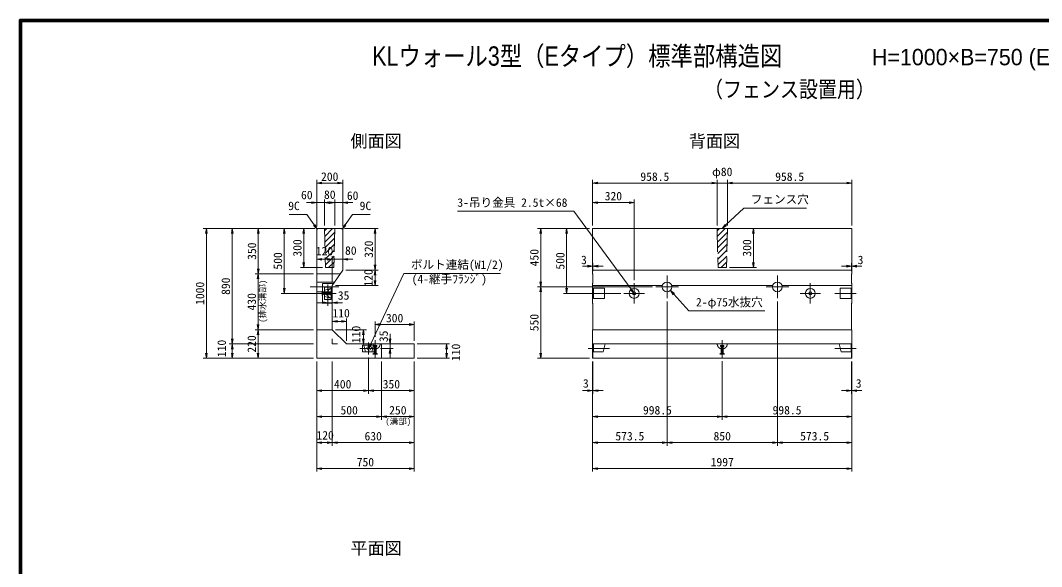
# Model space of a CAD drawing. Units: millimetres at full size, sheet at 1:30; some dimension numbers follow another scale. Extents: x 122209 to 134059, y -1498 to 6777.
# Drawn here: x 122209 to 130074, y 2568 to 6777 of the extents above; entities that cross this region are included whole.
import ezdxf
from ezdxf.enums import TextEntityAlignment as Align

# ---------------------------------------------------------------- set-up
doc = ezdxf.new("R2010")
doc.units = ezdxf.units.MM
doc.header["$LTSCALE"] = 30
doc.linetypes.add('CHAIN', pattern=[18.5, 12, -1.5, 3.5, -1.5])
doc.linetypes.add('DASHED', pattern=[7.5, 6, -1.5])
for name, color, linetype, lineweight in [('01図枠', 1, 'Continuous', 70), ('0_2', 7, 'Continuous', 13), ('中心', 6, 'CHAIN', 9), ('外形線', 7, 'Continuous', 13), ('寸法', 2, 'Continuous', 9), ('細線', 4, 'Continuous', 9)]:
    doc.layers.add(name, color=color, linetype=linetype, lineweight=lineweight)
doc.layers.add('文字', color=7, linetype='Continuous')
doc.styles.add('ＭＳ ゴシック', font='')
doc.styles.add('ＭＳ Ｐゴシック', font='')
doc.styles.get('ＭＳ ゴシック').set_extended_font_data('MS Gothic')
doc.styles.get('ＭＳ Ｐゴシック').set_extended_font_data('MS PGothic')

# ---------------------------------------------------------------- blocks, each defined once
blk = doc.blocks.new('open_arrow')
at = {"color": 0, "linetype": 'Continuous', "lineweight": -2}
blk.add_lwpolyline([(7.5, 1.25), (0, 0), (7.5, -1.25)], dxfattribs=at)

msp = doc.modelspace()

# ---------------------------------------------------------------- hatches: boundary and pattern name
at = {"layer": '細線'}
h = msp.add_hatch(dxfattribs=at)
h.set_pattern_fill('USER', color=256, style=0, pattern_type=2)
h.set_pattern_definition([(45, (-1130.68, -11.04), (-22.45064, 22.45064), [])])
h.paths.add_polyline_path([(124630.92, 5173.2), (124550.92, 5173.2), (124558.42, 4873.2), (124623.42, 4873.2)])
h = msp.add_hatch(dxfattribs=at)
h.set_pattern_fill('USER', color=256, style=0, pattern_type=2)
h.set_pattern_definition([(45, (1892.94, -11.04), (-22.45064, 22.45064), [])])
h.paths.add_polyline_path([(127654.54, 5173.2), (127574.54, 5173.2), (127582.04, 4873.2), (127647.04, 4873.2)])

# ---------------------------------------------------------------- linework, layer by layer
at = {"layer": '01図枠'}
msp.add_lwpolyline([(122208.55, -1383.36), (134058.55, -1383.36), (134058.55, 6776.64), (122208.55, 6776.64)], close=True, dxfattribs=at)
at = {"layer": '0_2'}
msp.add_line((124720.92, 4283.2), (125240.93, 4283.2), dxfattribs=at)
at = {"layer": '中心'}
for p, q in [((127189.54, 4635.7), (127189.54, 4810.7)), ((128039.54, 4635.7), (128039.54, 4810.7)), ((124660.92, 4723.2), (124440.92, 4723.2)), ((124575.92, 4604.7), (124575.92, 4741.7)), ((126936.04, 4751.7), (126936.04, 4594.7)), ((127102.04, 4723.2), (127277.04, 4723.2)), ((127952.04, 4723.2), (128127.04, 4723.2)), ((128293.04, 4751.7), (128293.04, 4594.7)), ((124640.92, 4673.2), (124501.92, 4673.2)), ((124530.92, 4673.2), (124620.92, 4673.2)), ((126747.04, 4673.2), (126582.04, 4673.2)), ((127014.54, 4673.2), (126857.54, 4673.2)), ((128214.54, 4673.2), (128371.54, 4673.2)), ((128482.04, 4673.2), (128647.04, 4673.2)), ((124959.42, 4248.2), (124822.42, 4248.2)), ((124890.92, 4203.2), (124890.92, 4293.2)), ((124940.92, 4313.2), (124940.92, 4174.2)), ((126747.04, 4248.2), (126582.04, 4248.2)), ((127614.54, 4313.2), (127614.54, 4174.2)), ((128482.04, 4248.2), (128647.04, 4248.2))]:
    msp.add_line(p, q, dxfattribs=at)
at = {"layer": '外形線'}
for p, q in [((124499.92, 5173.2), (124490.92, 5164.2)), ((124490.92, 5164.2), (124490.92, 4173.2)), ((124499.92, 5173.2), (124681.92, 5173.2)), ((124681.92, 5173.2), (124690.92, 5164.2)), ((124690.92, 5164.2), (124690.92, 4853.2)), ((126616.04, 5173.2), (128613.04, 5173.2)), ((126616.04, 4823.2), (126616.04, 5173.2)), ((128613.04, 4823.2), (128613.04, 5173.2)), ((124610.92, 4733.2), (124690.92, 4853.2)), ((126616.04, 4823.2), (126619.04, 4820.2)), ((126619.04, 4751.2), (126619.04, 4820.2)), ((128613.04, 4823.2), (128610.04, 4820.2)), ((128610.04, 4751.2), (128610.04, 4820.2)), ((124610.92, 4733.2), (124610.92, 4393.2)), ((126616.04, 4748.2), (126619.04, 4751.2)), ((126616.04, 4598.2), (126616.04, 4748.2)), ((128613.04, 4748.2), (128610.04, 4751.2)), ((128613.04, 4598.2), (128613.04, 4748.2)), ((126616.04, 4598.2), (126619.04, 4595.2)), ((126619.04, 4396.2), (126619.04, 4595.2)), ((128613.04, 4598.2), (128610.04, 4595.2)), ((128610.04, 4396.2), (128610.04, 4595.2)), ((124610.92, 4393.2), (124720.92, 4283.2)), ((126616.04, 4393.2), (126619.04, 4396.2)), ((126616.04, 4393.2), (126616.04, 4173.2)), ((128613.04, 4393.2), (128610.04, 4396.2)), ((128613.04, 4393.2), (128613.04, 4173.2)), ((124610.92, 4323.2), (124610.92, 4283.2)), ((124610.92, 4283.2), (124650.92, 4283.2)), ((125240.92, 4173.2), (125240.92, 4283.2)), ((128613.04, 4283.2), (126616.04, 4283.2)), ((124490.92, 4173.2), (125240.92, 4173.2)), ((126616.04, 4173.2), (128613.04, 4173.2))]:
    msp.add_line(p, q, dxfattribs=at)
at = {"layer": '外形線', "linetype": 'DASHED'}
for p, q in [((124550.92, 5173.2), (124558.42, 4873.2)), ((124630.92, 5173.2), (124623.42, 4873.2)), ((127574.54, 5173.2), (127582.04, 4873.2)), ((127654.54, 5173.2), (127647.04, 4873.2)), ((124623.42, 4873.2), (124558.42, 4873.2)), ((127582.04, 4873.2), (127647.04, 4873.2))]:
    msp.add_line(p, q, dxfattribs=at)
at = {"layer": '外形線'}
for centre in [(127189.54, 4723.2), (128039.54, 4723.2)]:
    msp.add_circle(centre, 37.5, dxfattribs=at)
at = {"layer": '寸法'}
for p, q in [((124490.92, 5188.2), (124490.92, 5547.2)), ((124490.92, 5523.2), (124690.92, 5523.2)), ((124690.92, 5188.2), (124690.92, 5547.2)), ((126616.04, 5197.2), (126616.04, 5547.2)), ((126616.04, 5523.2), (127574.54, 5523.2)), ((127732.54, 5523.2), (127496.54, 5523.2)), ((127574.54, 5197.2), (127574.54, 5547.2)), ((127574.54, 5197.2), (127574.54, 5547.2)), ((127654.54, 5197.2), (127654.54, 5547.2)), ((127654.54, 5197.2), (127654.54, 5547.2)), ((128613.04, 5523.2), (127654.54, 5523.2)), ((128613.04, 5197.2), (128613.04, 5547.2)), ((124628.92, 5373.2), (124412.92, 5373.2)), ((124490.92, 5188.2), (124490.92, 5397.2)), ((124550.92, 5197.2), (124550.92, 5397.2)), ((124550.92, 5197.2), (124550.92, 5397.2)), ((124630.92, 5373.2), (124550.92, 5373.2)), ((124768.92, 5373.2), (124552.92, 5373.2)), ((124630.92, 5197.2), (124630.92, 5397.2)), ((124630.92, 5197.2), (124630.92, 5397.2)), ((124690.92, 5188.2), (124690.92, 5397.2)), ((126616.04, 5197.2), (126616.04, 5397.2)), ((126616.04, 5373.2), (126936.04, 5373.2)), ((126936.04, 4775.7), (126936.04, 5397.2)), ((124475.92, 5173.2), (123616.92, 5173.2)), ((123640.92, 4173.2), (123640.92, 5173.2)), ((124475.92, 5173.2), (123815.68, 5173.2)), ((123839.68, 4283.2), (123839.68, 5173.2)), ((124475.92, 5173.2), (124016.92, 5173.2)), ((124040.92, 4823.2), (124040.92, 5173.2)), ((124475.92, 5173.2), (124216.92, 5173.2)), ((124240.92, 5173.2), (124240.92, 4673.2)), ((124475.92, 5173.2), (124366.92, 5173.2)), ((124390.92, 5173.2), (124390.92, 4873.2)), ((124705.92, 5173.2), (124964.92, 5173.2)), ((124940.92, 5173.2), (124940.92, 4853.2)), ((126592.04, 5173.2), (126192.04, 5173.2)), ((126216.04, 4723.2), (126216.04, 5173.2)), ((126592.04, 5173.2), (126392.04, 5173.2)), ((126416.04, 5173.2), (126416.04, 4673.2)), ((127678.54, 5173.2), (127878.54, 5173.2)), ((127854.54, 5173.2), (127854.54, 4873.2)), ((124490.92, 4847.2), (124490.92, 4960.22)), ((124610.92, 4757.2), (124610.92, 4960.22)), ((124610.92, 4757.2), (124610.92, 4960.22)), ((124690.92, 4877.2), (124690.92, 4960.22)), ((124610.92, 4936.22), (124490.92, 4936.22)), ((124532.92, 4936.22), (124768.92, 4936.22)), ((126538.04, 4882.8), (126697.04, 4882.8)), ((126616.04, 4847.2), (126616.04, 4906.8)), ((126619.04, 4844.2), (126619.04, 4906.8)), ((128691.04, 4882.8), (128532.04, 4882.8)), ((128610.04, 4844.2), (128610.04, 4906.8)), ((128613.04, 4847.2), (128613.04, 4906.8)), ((124466.92, 4823.2), (124015.68, 4823.2)), ((124466.92, 4823.2), (124016.92, 4823.2)), ((124039.68, 4393.2), (124039.68, 4823.2)), ((124534.42, 4873.2), (124366.92, 4873.2)), ((124714.92, 4853.2), (124964.92, 4853.2)), ((124714.92, 4853.2), (124964.92, 4853.2)), ((124940.92, 4853.2), (124940.92, 4733.2)), ((127671.04, 4873.2), (127878.54, 4873.2)), ((124634.92, 4733.2), (124964.92, 4733.2)), ((127078.04, 4723.2), (126192.04, 4723.2)), ((127078.04, 4723.2), (126192.04, 4723.2)), ((126216.04, 4173.2), (126216.04, 4723.2)), ((124506.92, 4673.2), (124216.92, 4673.2)), ((124575.92, 4649.2), (124575.92, 4577.01)), ((126833.54, 4673.2), (126392.04, 4673.2)), ((124688.92, 4601.01), (124497.92, 4601.01)), ((127189.54, 4611.7), (127189.54, 3499.2)), ((127189.54, 4611.7), (127189.54, 3499.2)), ((128039.54, 4611.7), (128039.54, 3499.2)), ((128039.54, 4611.7), (128039.54, 3499.2)), ((124610.92, 4417.2), (124610.92, 4480.61)), ((124610.92, 4456.61), (124720.92, 4456.61)), ((124720.92, 4307.2), (124720.92, 4480.61)), ((124940.92, 4337.2), (124940.92, 4457.2)), ((125240.92, 4433.2), (124940.92, 4433.2)), ((125240.92, 4307.2), (125240.92, 4457.2)), ((124466.92, 4393.2), (124015.68, 4393.2)), ((124466.92, 4393.2), (124015.68, 4393.2)), ((124039.68, 4173.2), (124039.68, 4393.2)), ((124634.92, 4393.2), (124874.15, 4393.2)), ((124850.15, 4283.2), (124850.15, 4393.2)), ((125056.42, 4170.2), (125056.42, 4361.2)), ((124466.92, 4283.2), (123815.68, 4283.2)), ((124466.92, 4283.2), (123815.68, 4283.2)), ((123839.68, 4173.2), (123839.68, 4283.2)), ((124744.92, 4283.2), (124874.15, 4283.2)), ((124954.92, 4283.2), (125080.42, 4283.2)), ((124980.96, 4248.2), (125080.42, 4248.2)), ((125264.92, 4283.2), (125514.92, 4283.2)), ((125490.92, 4173.2), (125490.92, 4283.2)), ((124466.92, 4173.2), (123616.92, 4173.2)), ((124466.92, 4173.2), (123815.68, 4173.2)), ((124466.92, 4173.2), (124015.68, 4173.2)), ((124890.92, 4179.2), (124890.92, 3899.84)), ((125264.92, 4173.2), (125514.92, 4173.2)), ((126592.04, 4173.2), (126192.04, 4173.2)), ((124490.92, 4149.2), (124490.92, 3299.2)), ((124490.92, 4149.2), (124490.92, 3499.2)), ((124490.92, 4149.2), (124490.92, 3699.2)), ((124490.92, 4149.2), (124490.92, 3899.84)), ((124610.92, 4148.55), (124610.92, 3499.2)), ((124610.92, 4148.55), (124610.92, 3499.2)), ((124890.92, 4149.2), (124890.92, 3899.84)), ((124990.92, 4149.2), (124990.92, 3699.2)), ((124990.92, 4149.2), (124990.92, 3699.2)), ((125240.92, 4149.2), (125240.92, 3299.2)), ((125240.92, 4149.2), (125240.92, 3499.2)), ((125240.92, 4149.2), (125240.92, 3699.2)), ((125240.92, 4149.2), (125240.92, 3899.84)), ((126616.04, 4149.2), (126616.04, 3299.2)), ((126616.04, 4149.2), (126616.04, 3499.2)), ((126616.04, 4149.2), (126616.04, 3699.2)), ((126616.04, 4149.2), (126616.04, 3899.84)), ((126619.04, 4149.2), (126619.04, 3899.84)), ((127614.54, 4150.2), (127614.54, 3699.2)), ((127614.54, 4150.2), (127614.54, 3699.2)), ((128610.04, 4149.2), (128610.04, 3899.84)), ((128613.04, 4149.2), (128613.04, 3299.2)), ((128613.04, 4149.2), (128613.04, 3499.2)), ((128613.04, 4149.2), (128613.04, 3699.2)), ((128613.04, 4149.2), (128613.04, 3899.84)), ((124890.92, 3923.84), (124490.92, 3923.84)), ((125240.92, 3923.84), (124890.92, 3923.84)), ((126538.04, 3923.84), (126697.04, 3923.84)), ((128691.04, 3923.84), (128532.04, 3923.84)), ((124490.92, 3723.2), (124990.92, 3723.2)), ((124990.92, 3723.2), (125240.92, 3723.2)), ((126616.04, 3723.2), (127614.54, 3723.2)), ((127614.54, 3723.2), (128613.04, 3723.2)), ((124490.92, 3523.2), (124610.92, 3523.2)), ((124610.92, 3523.2), (125240.92, 3523.2)), ((126616.04, 3523.2), (127189.54, 3523.2)), ((127189.54, 3523.2), (128039.54, 3523.2)), ((128039.54, 3523.2), (128613.04, 3523.2)), ((124490.92, 3323.2), (125240.92, 3323.2)), ((126616.04, 3323.2), (128613.04, 3323.2))]:
    msp.add_line(p, q, dxfattribs=at)
at = {"layer": '寸法', "color": 3, "linetype": 'DASHED'}
for p, q in [((124531.92, 4655.7), (124531.92, 4690.7)), ((124531.92, 4690.7), (124539.58, 4680.2)), ((124539.58, 4666.2), (124531.92, 4655.7)), ((124591.58, 4680.2), (124539.58, 4680.2)), ((124539.58, 4680.2), (124539.58, 4666.2)), ((124591.58, 4666.2), (124539.58, 4666.2)), ((124591.58, 4660.7), (124591.58, 4685.7)), ((124591.58, 4685.7), (124599.92, 4685.7)), ((124599.92, 4660.7), (124591.58, 4660.7)), ((124599.92, 4685.7), (124599.92, 4660.7)), ((124610.92, 4711.7), (124610.92, 4634.7)), ((124902.42, 4283.2), (124979.42, 4283.2)), ((124928.42, 4272.2), (124953.42, 4272.2)), ((124928.42, 4263.86), (124928.42, 4272.2)), ((124953.42, 4263.86), (124928.42, 4263.86)), ((124933.92, 4263.86), (124933.92, 4211.86)), ((124947.92, 4263.86), (124947.92, 4211.86)), ((124953.42, 4272.2), (124953.42, 4263.86)), ((127653.04, 4283.2), (127576.04, 4283.2)), ((127627.04, 4272.2), (127602.04, 4272.2)), ((127602.04, 4272.2), (127602.04, 4263.86)), ((127602.04, 4263.86), (127627.04, 4263.86)), ((127607.54, 4263.86), (127607.54, 4211.86)), ((127621.54, 4263.86), (127621.54, 4211.86)), ((127627.04, 4263.86), (127627.04, 4272.2)), ((124923.42, 4204.2), (124933.92, 4211.86)), ((124958.42, 4204.2), (124923.42, 4204.2)), ((124933.92, 4211.86), (124947.92, 4211.86)), ((124947.92, 4211.86), (124958.42, 4204.2)), ((127607.54, 4211.86), (127597.04, 4204.2)), ((127597.04, 4204.2), (127632.04, 4204.2)), ((127621.54, 4211.86), (127607.54, 4211.86)), ((127632.04, 4204.2), (127621.54, 4211.86))]:
    msp.add_line(p, q, dxfattribs=at)
at = {"layer": '寸法'}
for points in [[(124495.38, 5168.66), (124472.45, 5200.21), (124414.39, 5280.13), (124278.08, 5280.13)], [(124686.46, 5168.66), (124709.39, 5200.21), (124767.45, 5280.13), (124903.76, 5280.13)], [(126936.04, 4673.2), (126912.96, 4704.64), (126471.88, 5305.6), (125574.47, 5305.6)], [(127614.54, 5173.2), (127642.85, 5200.02), (127780.55, 5330.47), (128263.26, 5330.47)], [(124890.92, 4248.2), (124907.48, 4283.51), (125162.52, 4827.27), (125905.47, 4827.27)], [(127214.78, 4695.47), (127241.04, 4666.63), (127358.38, 4537.74), (127941.61, 4537.74)]]:
    msp.add_lwpolyline(points, dxfattribs=at)
at = {"layer": '寸法', "color": 3}
for centre, radius in [((126936.04, 4673.2), 38.5), ((126936.04, 4673.2), 12.5), ((128293.04, 4673.2), 38.5), ((128293.04, 4673.2), 12.5)]:
    msp.add_circle(centre, radius, dxfattribs=at)
at = {"layer": '寸法', "color": 3, "linetype": 'DASHED'}
for centre, start, end in [((124610.92, 4673.2), 90, 270), ((124940.92, 4283.2), 180, 0), ((127614.54, 4283.2), 180, 0)]:
    msp.add_arc(centre, 38.5, start, end, dxfattribs=at)
at = {"layer": '細線'}
for p, q in [((124490.92, 4823.2), (124670.92, 4823.2)), ((126616.04, 4853.2), (128613.04, 4853.2)), ((124535.92, 4748.2), (124535.92, 4598.2)), ((124620.92, 4748.2), (124535.92, 4748.2)), ((124550.92, 4624.7), (124550.92, 4721.7)), ((124550.92, 4721.7), (124600.92, 4721.7)), ((124600.92, 4624.7), (124600.92, 4721.7)), ((126616.04, 4733.2), (127153.4, 4733.2)), ((127225.68, 4733.2), (128003.4, 4733.2)), ((128075.68, 4733.2), (128613.04, 4733.2)), ((124575.92, 4684.52), (124564.61, 4673.2)), ((124587.23, 4673.2), (124575.92, 4661.89)), ((126622.04, 4633.2), (126622.04, 4713.2)), ((126707.04, 4713.2), (126622.04, 4713.2)), ((126707.04, 4633.2), (126707.04, 4713.2)), ((128522.04, 4633.2), (128522.04, 4713.2)), ((128522.04, 4713.2), (128607.04, 4713.2)), ((128607.04, 4633.2), (128607.04, 4713.2)), ((124610.92, 4598.2), (124535.92, 4598.2)), ((124550.92, 4624.7), (124600.92, 4624.7)), ((126707.04, 4633.2), (126622.04, 4633.2)), ((128522.04, 4633.2), (128607.04, 4633.2)), ((124490.92, 4393.2), (124610.92, 4393.2)), ((128613.04, 4393.2), (126616.04, 4393.2)), ((124939.42, 4273.2), (124842.42, 4273.2)), ((124842.42, 4223.2), (124842.42, 4273.2)), ((124879.61, 4248.2), (124890.92, 4236.89)), ((124890.92, 4259.52), (124902.23, 4248.2)), ((124939.42, 4223.2), (124939.42, 4273.2)), ((124990.92, 4173.2), (124990.92, 4282.44)), ((126619.04, 4173.2), (126619.04, 4283.2)), ((128610.04, 4173.2), (128610.04, 4283.2)), ((124939.42, 4223.2), (124842.42, 4223.2))]:
    msp.add_line(p, q, dxfattribs=at)
at = {"layer": '細線', "linetype": 'DASHED'}
for p, q in [((124629.25, 4760.7), (124490.92, 4760.7)), ((124610.92, 4685.7), (124490.92, 4685.7)), ((124610.92, 4713.2), (124550.92, 4698.2)), ((124550.92, 4648.2), (124610.92, 4633.2)), ((124610.92, 4633.2), (124610.92, 4713.2)), ((124850.92, 4283.2), (124865.92, 4223.2)), ((124930.92, 4283.2), (124850.92, 4283.2)), ((124915.92, 4223.2), (124930.92, 4283.2)), ((126622.04, 4223.2), (126622.04, 4283.2)), ((126622.04, 4283.2), (126713.04, 4283.2)), ((126698.04, 4223.2), (126713.04, 4283.2)), ((128531.04, 4223.2), (128516.04, 4283.2)), ((128607.04, 4283.2), (128516.04, 4283.2)), ((128607.04, 4223.2), (128607.04, 4283.2)), ((126622.04, 4223.2), (126698.04, 4223.2)), ((128607.04, 4223.2), (128531.04, 4223.2))]:
    msp.add_line(p, q, dxfattribs=at)
at = {"layer": '細線'}
for centre, start, end in [((124570.26, 4667.54), 135, 315), ((124581.58, 4678.86), 315, 135), ((124885.26, 4253.86), 45, 225), ((124896.58, 4242.54), 225, 45)]:
    msp.add_arc(centre, 8, start, end, dxfattribs=at)

# ---------------------------------------------------------------- block references
at = {"layer": '寸法', "xscale": 5.2, "yscale": 5.2}
for p in [(124490.92, 5523.2), (126616.04, 5523.2), (127654.54, 5523.2), (127654.54, 5523.2), (124550.92, 5373.2), (124550.92, 5373.2), (124690.92, 5373.2), (126616.04, 5373.2), (124490.92, 4936.22), (124690.92, 4936.22), (126619.04, 4882.8), (128613.04, 4882.8), (124610.92, 4601.01), (124610.92, 4456.61), (124940.92, 4433.2), (124490.92, 3923.84), (124890.92, 3923.84), (126619.04, 3923.84), (128613.04, 3923.84), (124490.92, 3723.2), (124990.92, 3723.2), (126616.04, 3723.2), (127614.54, 3723.2), (124490.92, 3523.2), (124610.92, 3523.2), (126616.04, 3523.2), (127189.54, 3523.2), (128039.54, 3523.2), (124490.92, 3323.2), (126616.04, 3323.2)]:
    msp.add_blockref('open_arrow', p, dxfattribs=at)
for p, rotation in [((124690.92, 5523.2), 180), ((127574.54, 5523.2), 180), ((127574.54, 5523.2), 180), ((128613.04, 5523.2), 180), ((124490.92, 5373.2), 180), ((124630.92, 5373.2), 180), ((124630.92, 5373.2), 180), ((126936.04, 5373.2), 180), ((124495.38, 5168.66), 126), ((124686.46, 5168.66), 54), ((127614.54, 5173.2), 43.5), ((123640.92, 5173.2), 270), ((123839.68, 5173.2), 270), ((124040.92, 5173.2), 270), ((124240.92, 5173.2), 270), ((124390.92, 5173.2), 270), ((124940.92, 5173.2), 270), ((126216.04, 5173.2), 270), ((126416.04, 5173.2), 270), ((127854.54, 5173.2), 270), ((124390.92, 4873.2), 90), ((124610.92, 4936.22), 180), ((124610.92, 4936.22), 180), ((124940.92, 4853.2), 90), ((126616.04, 4882.8), 180), ((127854.54, 4873.2), 90), ((128610.04, 4882.8), 180), ((124039.68, 4823.2), 270), ((124040.92, 4823.2), 90), ((124940.92, 4853.2), 270), ((124940.92, 4733.2), 90), ((126216.04, 4723.2), 90), ((126216.04, 4723.2), 270), ((124240.92, 4673.2), 90), ((126416.04, 4673.2), 90), ((126936.04, 4673.2), 126.3), ((127214.78, 4695.47), 312.3), ((124575.92, 4601.01), 180), ((124039.68, 4393.2), 90), ((124720.92, 4456.61), 180), ((125240.92, 4433.2), 180), ((124039.68, 4393.2), 270), ((124850.15, 4393.2), 270), ((123839.68, 4283.2), 90), ((123839.68, 4283.2), 270), ((124850.15, 4283.2), 90), ((124890.92, 4248.2), 64.9), ((125056.42, 4283.2), 90), ((125056.42, 4248.2), 270), ((125490.92, 4283.2), 270), ((123640.92, 4173.2), 90), ((123839.68, 4173.2), 90), ((124039.68, 4173.2), 90), ((125490.92, 4173.2), 90), ((126216.04, 4173.2), 90), ((124890.92, 3923.84), 180), ((125240.92, 3923.84), 180), ((126616.04, 3923.84), 180), ((128610.04, 3923.84), 180), ((124990.92, 3723.2), 180), ((125240.92, 3723.2), 180), ((127614.54, 3723.2), 180), ((128613.04, 3723.2), 180), ((124610.92, 3523.2), 180), ((125240.92, 3523.2), 180), ((127189.54, 3523.2), 180), ((128039.54, 3523.2), 180), ((128613.04, 3523.2), 180), ((125240.92, 3323.2), 180), ((128613.04, 3323.2), 180)]:
    msp.add_blockref('open_arrow', p, dxfattribs=dict(at, rotation=rotation))

# ---------------------------------------------------------------- texts
at = {"layer": '寸法', "style": 'ＭＳ ゴシック'}
for s, p in [('200', (124590.92, 5572.7)), ('958.5', (127095.29, 5572.7)), ('φ80', (127614.54, 5609.81)), ('958.5', (128133.79, 5572.7)), ('60', (124414.59, 5431.58)), ('80', (124591.51, 5434.11)), ('60', (124767.58, 5426.53)), ('320', (126776.04, 5422.7)), ('80', (124753.5, 5003.3)), ('120', (124550.92, 4999.08)), ('3', (126549.26, 4930.96)), ('3', (128679.81, 4930.96)), ('35', (124697.89, 4656.78)), ('110', (124679.05, 4520.28)), ('300', (125090.92, 4482.7)), ('400', (124690.92, 3973.34)), ('350', (125065.92, 3973.34)), ('3', (126563.59, 3979.44)), ('3', (128665.48, 3979.44)), ('500', (124740.92, 3772.7)), ('250', (125115.92, 3772.7)), ('998.5', (127115.29, 3772.7)), ('998.5', (128113.79, 3772.7)), ('120', (124555.92, 3579.62)), ('630', (124925.92, 3572.7)), ('573.5', (126902.79, 3572.7)), ('850', (127614.54, 3572.7)), ('573.5', (128326.29, 3572.7)), ('750', (124865.92, 3372.7)), ('1997', (127614.54, 3372.7))]:
    msp.add_text(s, height=65.51, dxfattribs=at).set_placement(p, align=Align.MIDDLE_CENTER)
for s, p in [('フェンス穴', (127834.55, 5345.47)), ('9C', (124821.45, 5295.13)), ('3-吊り金具 2.5t×68', (125574.47, 5320.6)), ('ボルト連結(W1/2)', (125216.52, 4842.27)), ('2-φ75水抜穴', (127412.38, 4552.74))]:
    msp.add_text(s, height=65.51, dxfattribs=at).set_placement(p, align=Align.BOTTOM_LEFT)
msp.add_text('9C', height=65.51, dxfattribs=at).set_placement((124360.39, 5295.13), align=Align.BOTTOM_RIGHT)
for s, p in [('350', (123991.42, 4998.2)), ('300', (124341.42, 5023.2)), ('320', (124891.42, 5013.2)), ('300', (127805.04, 5023.2)), ('500', (124191.42, 4923.2)), ('450', (126166.54, 4948.2)), ('500', (126366.54, 4923.2)), ('120', (124888.77, 4792.63)), ('1000', (123591.42, 4673.2)), ('890', (123790.18, 4728.2)), ('430', (123990.18, 4608.2)), ('550', (126166.54, 4448.2)), ('110', (124794.22, 4356.62)), ('220', (123990.18, 4283.2)), ('35', (125005.72, 4341.9)), ('110', (123758.68, 4248.61)), ('110', (125562.58, 4218.2))]:
    msp.add_text(s, height=65.51, rotation=90, dxfattribs=at).set_placement(p, align=Align.MIDDLE_CENTER)
at = {"layer": '寸法', "color": 3, "style": 'ＭＳ ゴシック'}
msp.add_text('(4-継手ﾌﾗﾝｼﾞ)', height=65.51, dxfattribs=at).set_placement((125221.91, 4816.08), align=Align.TOP_LEFT)
msp.add_text('(排水溝部)', height=47.47, rotation=90, dxfattribs=at).set_placement((124112.54, 4447.01), align=Align.BOTTOM_LEFT)
msp.add_text('(溝部)', height=47.47, dxfattribs=at).set_placement((125020.18, 3648.62), align=Align.BOTTOM_LEFT)
at = {"layer": '文字', "style": 'ＭＳ Ｐゴシック', "width": 0.85}
for s, height, p in [(' KLウォール3型（Eタイプ）標準部構造図\u3000\u3000\u3000\u3000\u3000\u3000\u3000\u3000\u3000\u3000\u3000\u3000\u3000\u3000\u3000 \u3000\u3000\u3000\u3000', 148.5, (128133.55, 6383.47)), ('（フェンス設置用）', 126.2, (128132.52, 6144.94))]:
    msp.add_text(s, height=height, dxfattribs=at).set_placement(p, align=Align.BOTTOM_CENTER)
at = {"layer": '文字', "style": 'ＭＳ Ｐゴシック'}
msp.add_text('H=1000×B=750 (E1,E2)\u3000S=1/30', height=126.2, dxfattribs=at).set_placement((128767.57, 6392.97), align=Align.BOTTOM_LEFT)
for s, p in [(' 側面図 ', (124948.03, 5769.94)), (' 背面図 ', (127554.56, 5769.94)), (' 平面図 ', (124948.03, 2631.89))]:
    msp.add_text(s, height=96.5, dxfattribs=at).set_placement(p, align=Align.BOTTOM_CENTER)

doc.saveas('drawing.dxf')
